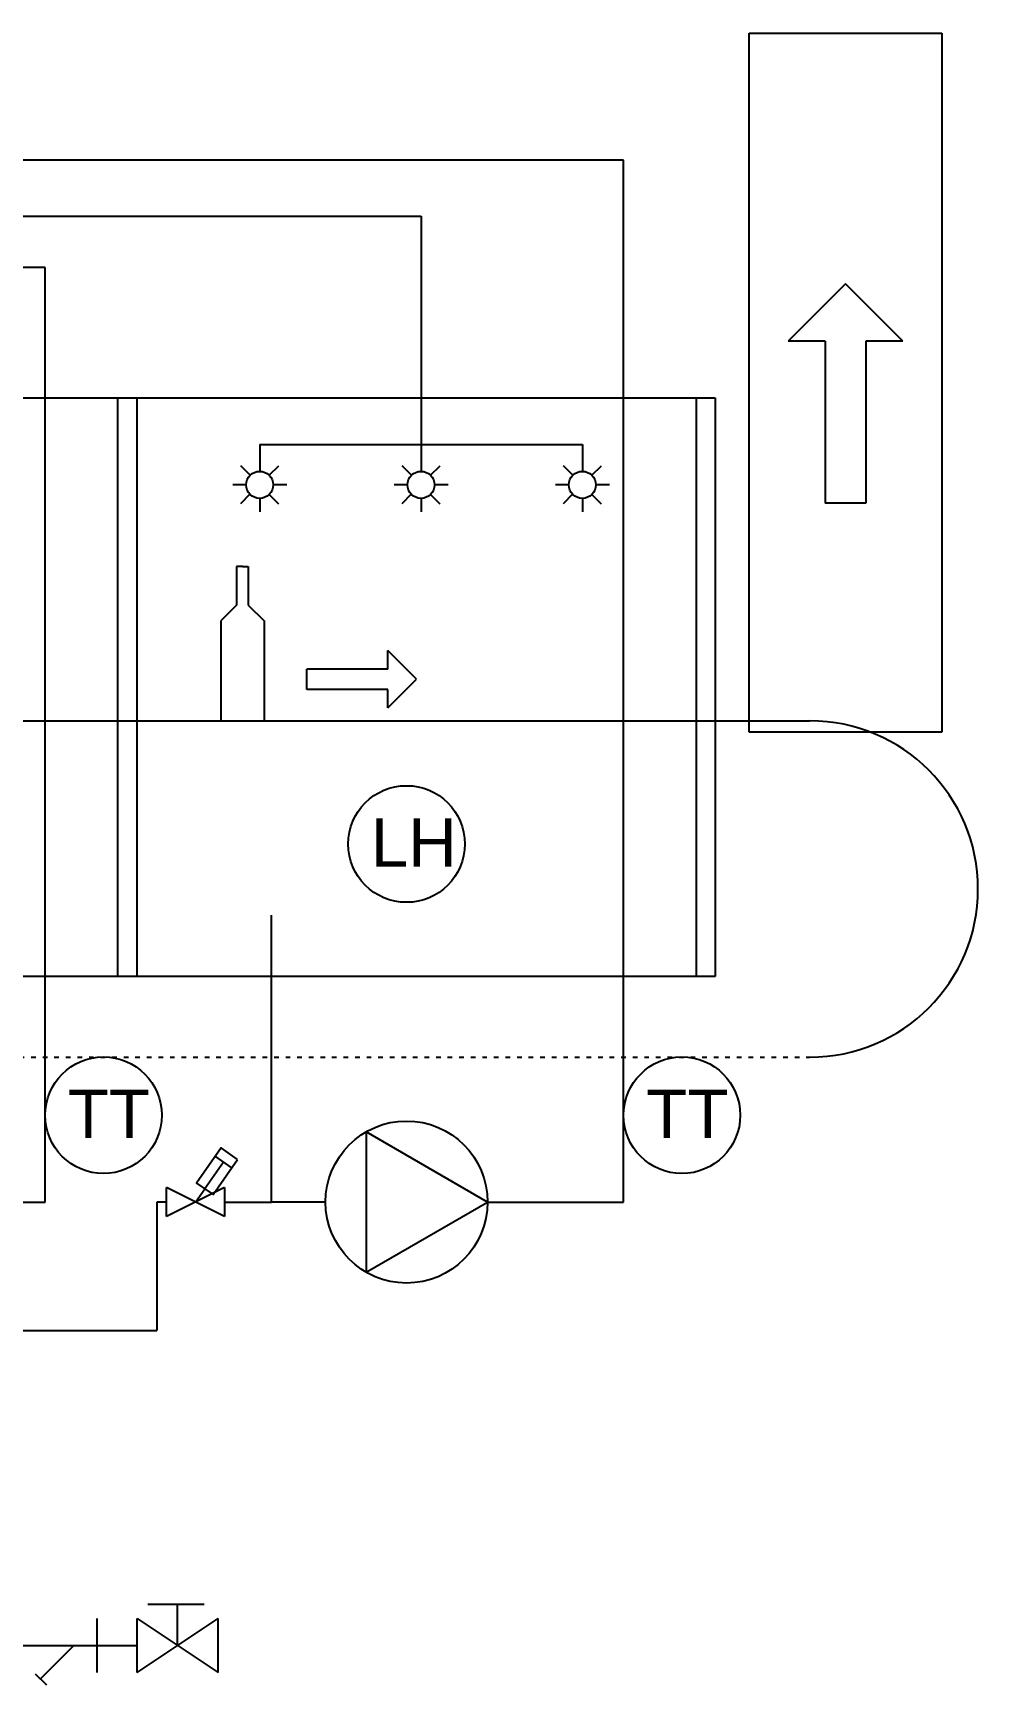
# Model space of a CAD drawing. Header units: millimetres. Extents: x -918 to 51042, y -35619 to 21649.
# Drawn here: x 31613 to 34064, y 9523 to 13805 of the extents above; entities that cross this region are included whole.
import ezdxf

# ---------------------------------------------------------------- set-up
doc = ezdxf.new("R2010")
doc.units = ezdxf.units.MM
doc.linetypes.add('ACAD_ISO03W100', pattern=[30, 12, -18])
for name, color, linetype in [('для лазера', 7, 'Continuous'), ('Железо', 7, 'Continuous'), ('Насосы', 7, 'Continuous')]:
    doc.layers.add(name, color=color, linetype=linetype)
doc.styles.get("Standard").update_dxf_attribs({"font": 'arial.ttf'})

msp = doc.modelspace()

# ---------------------------------------------------------------- linework, layer by layer
for p, q in [((32107.358, 10878.505), (32058.732, 10809.06)), ((32128.756, 10863.522), (32085.96, 10893.489)), ((31959.814, 10737.402), (31959.814, 10812.402)), ((32109.814, 10812.402), (31959.814, 10737.402)), ((32109.814, 10737.402), (31959.814, 10812.402)), ((32034.814, 10774.902), (32058.732, 10809.06)), ((32109.814, 10812.402), (32109.814, 10737.402)), ((31988.126, 9625.51), (31988.126, 9732.758)), ((31779.967, 9555.51), (31779.967, 9695.51)), ((31883.126, 9555.51), (31883.126, 9695.51)), ((31883.126, 9555.51), (32093.126, 9695.51)), ((31883.126, 9695.51), (32093.126, 9555.51)), ((32093.126, 9555.51), (32093.126, 9695.51))]:
    msp.add_line(p, q)
at = {"color": 4}
for p, q in [((31959.814, 10774.902), (31934.746, 10774.902)), ((31934.746, 10774.902), (31934.746, 10442.094)), ((32109.814, 10774.902), (32232.218, 10774.902)), ((30308.142, 10442.094), (31934.746, 10442.094))]:
    msp.add_line(p, q, dxfattribs=at)
at = {"color": 1}
msp.add_line((31779.967, 9625.51), (31883.126, 9625.51), dxfattribs=at)
for points in [[(32792.012, 10774.902), (32477.012, 10956.767), (32477.012, 10593.036)], [(32143.821, 10885.036), (32101.024, 10915.002), (32037.334, 10824.043), (32080.13, 10794.077)]]:
    msp.add_lwpolyline(points, close=True)
for centre in [(32582.012, 11702.861), (31796.108, 10999.796), (33296.108, 10999.796)]:
    msp.add_circle(centre, 151.172)
at = {"layer": 'для лазера'}
for p, q in [((33470.224, 11993.133), (33470.224, 13804.817)), ((33470.224, 13804.817), (33970.224, 13804.817)), ((33970.224, 13804.817), (33970.224, 11993.133)), ((33720.224, 13154.651), (33571.732, 13006.159)), ((33868.716, 13006.159), (33720.224, 13154.651)), ((33667.724, 13006.159), (33571.732, 13006.159)), ((33667.724, 13006.159), (33667.724, 12586.159)), ((33868.716, 13006.159), (33772.724, 13006.159)), ((33772.724, 13006.159), (33772.724, 12586.159)), ((30382.697, 12859.587), (31882.697, 12859.587)), ((31832.697, 12859.587), (31832.697, 11359.587)), ((31882.697, 12859.587), (33382.697, 12859.587)), ((31882.697, 12859.587), (31882.697, 11359.587)), ((33332.697, 12859.587), (33332.697, 11359.587)), ((33382.697, 12859.587), (33382.697, 11359.587)), ((32201.166, 12738.737), (33037.924, 12738.737)), ((33772.724, 12586.159), (33667.724, 12586.159)), ((32156.468, 12422.155), (32141.468, 12422.155)), ((32141.468, 12422.155), (32141.468, 12322.155)), ((32156.468, 12422.155), (32171.468, 12422.155)), ((32171.468, 12422.155), (32171.468, 12322.155)), ((32141.468, 12322.155), (32100.411, 12281.48)), ((32171.468, 12322.155), (32212.524, 12281.48)), ((32100.411, 12281.48), (32100.411, 12022.155)), ((32212.524, 12281.48), (32212.524, 12022.155)), ((32607.938, 12129.798), (32533.692, 12204.044)), ((32533.692, 12156.048), (32533.692, 12204.044)), ((32533.692, 12156.048), (32323.692, 12156.048)), ((32323.692, 12103.548), (32323.692, 12156.048)), ((32533.692, 12055.552), (32607.938, 12129.798)), ((32533.692, 12103.548), (32323.692, 12103.548)), ((32533.692, 12055.552), (32533.692, 12103.548)), ((21048.629, 12022.155), (33627.882, 12022.155)), ((33970.224, 11993.133), (33470.224, 11993.133)), ((32232.218, 10774.902), (32232.218, 11518.132)), ((31882.697, 11359.587), (30382.697, 11359.587)), ((33382.697, 11359.587), (31882.697, 11359.587)), ((31292.012, 10774.902), (31644.936, 10774.902)), ((32372.012, 10774.902), (32232.218, 10774.902)), ((32792.012, 10774.902), (33144.936, 10774.902)), ((31911.038, 9732.758), (32057.037, 9732.758)), ((31569.967, 9625.51), (31779.967, 9625.51)), ((31719.384, 9625.51), (31632.531, 9538.657)), ((31618.858, 9552.33), (31648.023, 9523.165))]:
    msp.add_line(p, q, dxfattribs=at)
at = {"layer": 'для лазера', "color": 2}
for p, q in [((33144.936, 13475.388), (22119.545, 13475.388)), ((33144.936, 10774.902), (33144.936, 13475.388)), ((22644.936, 13330.071), (32619.545, 13330.071)), ((32619.545, 13330.071), (32619.545, 12738.737))]:
    msp.add_line(p, q, dxfattribs=at)
at = {"layer": 'для лазера', "color": 5}
for p, q in [((31644.936, 13197.139), (23619.545, 13197.139)), ((31644.936, 10774.902), (31644.936, 13197.139))]:
    msp.add_line(p, q, dxfattribs=at)
at = {"layer": 'для лазера', "color": 252, "linetype": 'ACAD_ISO03W100', "true_color": 0x939598}
msp.add_line((21048.629, 11150.274), (33627.882, 11150.274), dxfattribs=at)
at = {"layer": 'для лазера'}
msp.add_arc((33627.882, 11586.214), 435.941, 270, 90, dxfattribs=at)
at = {"layer": 'Железо'}
for p, q in [((32201.166, 12738.737), (32201.166, 12703.737)), ((32619.545, 12738.737), (32619.545, 12703.737)), ((33037.924, 12738.737), (33037.924, 12703.737)), ((32176.527, 12658.595), (32151.888, 12683.453)), ((32201.166, 12703.737), (32201.166, 12668.737)), ((32225.836, 12658.565), (32250.505, 12683.392)), ((32594.906, 12658.595), (32570.267, 12683.453)), ((32619.545, 12703.737), (32619.545, 12668.737)), ((32644.215, 12658.565), (32668.885, 12683.392)), ((33013.285, 12658.595), (32988.646, 12683.453)), ((33037.924, 12703.737), (33037.924, 12668.737)), ((33062.594, 12658.565), (33087.264, 12683.392)), ((32166.166, 12633.737), (32131.166, 12633.737)), ((32271.166, 12633.737), (32236.166, 12633.737)), ((32584.545, 12633.737), (32549.545, 12633.737)), ((32689.545, 12633.737), (32654.545, 12633.737)), ((33002.924, 12633.737), (32967.924, 12633.737)), ((33107.924, 12633.737), (33072.924, 12633.737)), ((32175.578, 12609.857), (32151.655, 12584.253)), ((32201.166, 12598.737), (32201.166, 12563.737)), ((32250.444, 12584.021), (32225.805, 12608.879)), ((32593.957, 12609.857), (32570.034, 12584.253)), ((32619.545, 12598.737), (32619.545, 12563.737)), ((32668.823, 12584.021), (32644.184, 12608.879)), ((33012.336, 12609.857), (32988.413, 12584.253)), ((33037.924, 12598.737), (33037.924, 12563.737)), ((33087.202, 12584.021), (33062.563, 12608.879))]:
    msp.add_line(p, q, dxfattribs=at)
for centre in [(32201.166, 12633.737), (32619.545, 12633.737), (33037.924, 12633.737)]:
    msp.add_circle(centre, 35, dxfattribs=at)
at = {"layer": 'Насосы'}
msp.add_circle((32582.012, 10774.902), 210, dxfattribs=at)

# ---------------------------------------------------------------- texts
at = {"char_height": 125, "attachment_point": 1}
for s, insert in [('LH', (32489.353, 11768.988)), ('ТТ', (31703.449, 11065.923)), ('ТТ', (33203.449, 11065.923))]:
    msp.add_mtext_dynamic_manual_height_columns(s, width=12.60617, gutter_width=12.5, heights=[0], dxfattribs=dict(at, insert=insert))

doc.saveas('drawing.dxf')
